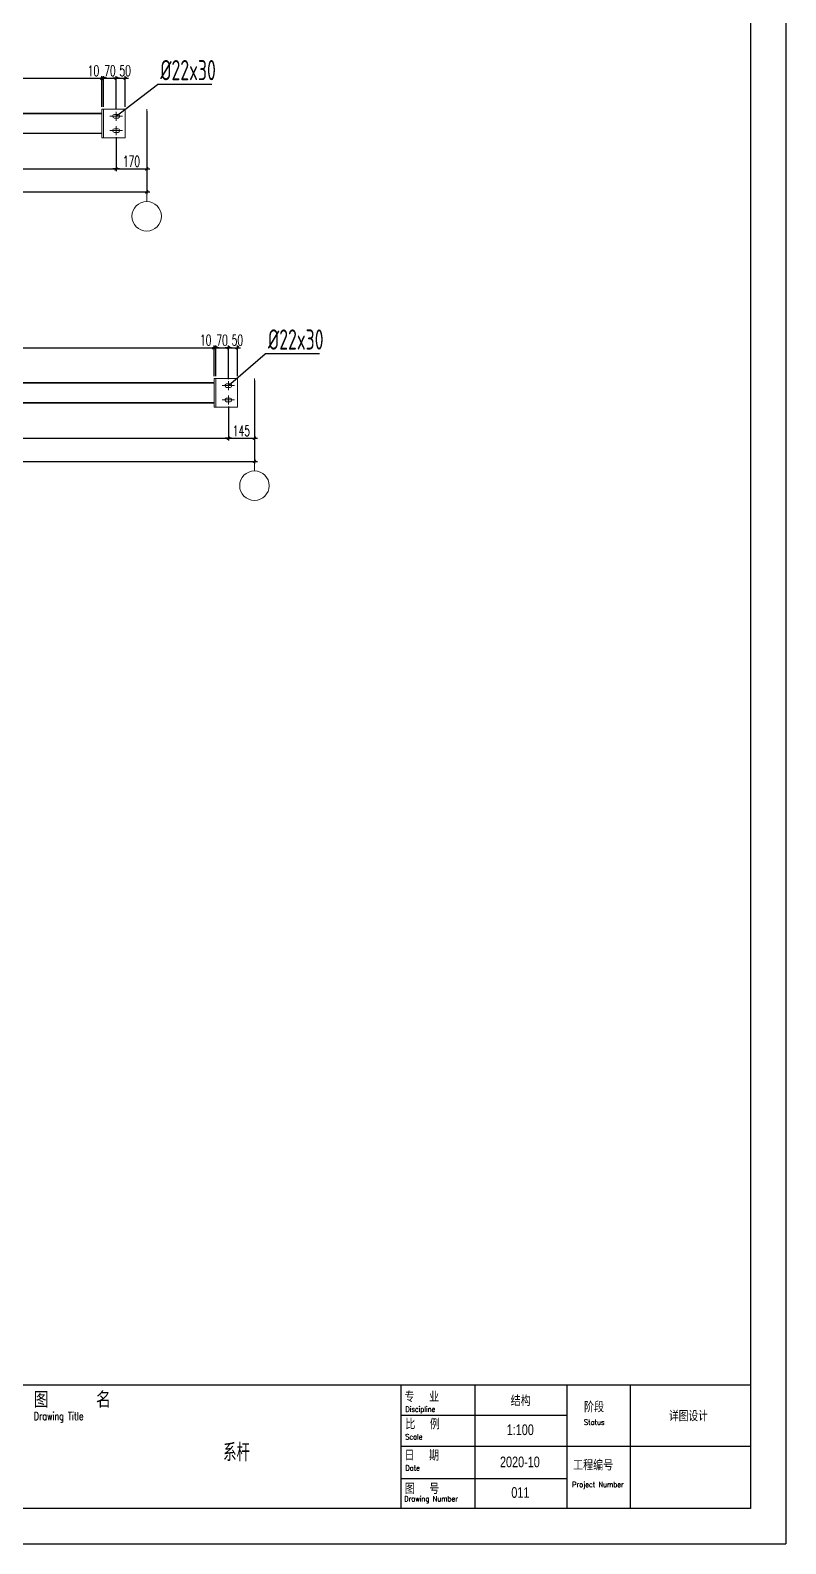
# Model space of a CAD drawing. Header units: inches. Extents: x 129725932 to 129894734, y 55771230 to 55809283.
# Drawn here: x 129793217 to 129797426, y 55771230 to 55779657 of the extents above; entities that cross this region are included whole.
import ezdxf
from ezdxf.enums import TextEntityAlignment as Align

# ---------------------------------------------------------------- set-up
doc = ezdxf.new("R2010")
doc.units = ezdxf.units.IN
doc.header["$MEASUREMENT"] = 0
doc.linetypes.add('CENTER', pattern=[50.8, 31.75, -6.35, 6.35, -6.35])
for name, color, linetype, lineweight in [('Bolt', 252, 'Continuous', 9), ('标注', 8, 'Continuous', 9), ('轴线层', 1, 'CENTER', 15), ('黄线', 2, 'Continuous', 13)]:
    doc.layers.add(name, color=color, linetype=linetype, lineweight=lineweight)
doc.layers.add('DIM', color=3, linetype='Continuous')
doc.layers.add('TK', color=140, linetype='Continuous')
doc.styles.add('ARIAL', font='swisscl.ttf', dxfattribs={"width": 0.7})
doc.styles.add('DIM_FONT', font='romans.shx', dxfattribs={"width": 0.618, "bigfont": '1hztxt.shx'})
doc.styles.add('hz', font='gbenor.shx', dxfattribs={"width": 0.75, "height": 100, "bigfont": 'gbcbig.shx'})
doc.styles.add('HZXY', font='romand.shx', dxfattribs={"bigfont": 'hzxy.shx'})
doc.styles.add('ROMANC', font='romanc.shx', dxfattribs={"width": 0.8, "bigfont": 'hztxt.shx'})
doc.dimstyles.new('WGH(1)', dxfattribs={"dimscale": 1.2, "dimtxt": 100, "dimasz": 0.5, "dimexe": 75, "dimexo": 75, "dimgap": 50, "dimtad": 1, "dimdec": 0, "dimzin": 0, "dimdsep": 46, "dimtxsty": 'DIM_FONT', "dimblk1": '_DIMX', "dimblk2": '_DIMX', "dimsah": 1, "dimcen": 0.09, "dimclrd": 3, "dimclre": 3, "dimclrt": 7, "dimadec": 0, "dimazin": 0, "dimtfac": 1, "dimtdec": 0, "dimtix": 1, "dimtmove": 2, "dimatfit": 3, "dimldrblk": '_DIMX', "dimfxl": 0, "dimtolj": 1, "dimtzin": 0, "dimarcsym": 0})

# ---------------------------------------------------------------- blocks, each defined once
blk = doc.blocks.new('11111')
at = {"layer": 'TK', "lineweight": -3}
for p, q in [((6345762.2, 2886357), (6345762.2, 2870306.6)), ((6345762.2, 2886357), (6345762.2, 2870306.6)), ((6345571.4, 2885879.9), (6345571.4, 2870497.5)), ((6334616.6, 2871165.4), (6345571.4, 2871165.4)), ((6343679.1, 2871165.4), (6343679.1, 2870497.5)), ((6344079.9, 2871165.4), (6344079.9, 2870497.5)), ((6344577.3, 2871165.4), (6344577.3, 2870497.5)), ((6344920.8, 2871165.4), (6344920.8, 2870497.5)), ((6344577.3, 2871000.8), (6343679.1, 2871000.8)), ((6345571.4, 2870832), (6343679.1, 2870832)), ((6344577.3, 2870658.2), (6343679.1, 2870658.2)), ((6345571.4, 2870497.5), (6334616.6, 2870497.5)), ((6334425.8, 2870306.6), (6345762.2, 2870306.6))]:
    blk.add_line(p, q, dxfattribs=at)
at = {"layer": 'TK', "lineweight": -3, "style": 'HZXY', "width": 1}
for s, height, p in [('图    名', 85.88, (6341693.4, 2871041.7)), ('专  业', 57.25, (6343699.6, 2871072.6)), ('阶段', 57.25, (6344670.7, 2871017.7)), ('比  例', 57.25, (6343703.9, 2870925.1)), ('日  期', 57.25, (6343699.6, 2870755.9)), ('工程编号', 57.25, (6344611.5, 2870702.9)), ('图  号', 57.25, (6343701.1, 2870575.8))]:
    blk.add_text(s, height=height, dxfattribs=at).set_placement(p)
at = {"layer": 'TK', "lineweight": -3, "style": 'ROMANC', "text_generation_flag": 6, "width": 0.75}
for s, height, p in [('Drawing Title', 41.987, (6341694.4, 2870975.5)), ('Discipline', 28.63, (6343704.4, 2871019.7)), ('Status', 28.63, (6344670.5, 2870949.3)), ('Scale', 28.63, (6343703.7, 2870870.4)), ('Date', 28.63, (6343704.4, 2870701.9)), ('Project Number', 28.627, (6344606.8, 2870612.3)), ('Drawing Number', 28.627, (6343698.4, 2870535.5))]:
    blk.add_text(s, height=height, rotation=180, dxfattribs=at).set_placement(p)
at = {"layer": 'TK', "lineweight": -3}
for tag, height, style, width, p in [('DISCIPLINE', 57.3, 'HZXY', 1, (6344328.6, 2871082.6)), ('PROJECT-NAME', 95.4, 'HZXY', 0.8, (6339242.7, 2871015.3)), ('ITEM-NAME', 95.4, 'HZXY', 0.8, (6341079.8, 2871018.9)), ('DRAWING-TITLE', 95.4, 'HZXY', 0.8, (6342797.5, 2870944.3)), ('STATUS', 57.3, 'HZXY', 0.8, (6345235.8, 2871000.4)), ('版本号', 57.3, 'HZXY', 1, (6337057.1, 2870903.9)), ('REWORK-DATE', 57.3, 'ARIAL', 1, (6337574.4, 2870911.2)), ('SCALE', 57.3, 'ARIAL', 1, (6344326.2, 2870923)), ('DRAWING-TITLE', 95.4, 'HZXY', 0.8, (6342791.4, 2870805.4)), ('版本号', 57.3, 'HZXY', 1, (6337057.1, 2870735.6)), ('REWORK-DATE', 57.3, 'ARIAL', 1, (6337574.4, 2870744.2)), ('DATE', 57.3, 'ARIAL', 1, (6344324.1, 2870749.1)), ('DRAWING-TITLE', 95.4, 'HZXY', 0.8, (6342792.9, 2870673)), ('PROJECT-NUMBER', 57.3, 'ARIAL', 0.9, (6345225.3, 2870672.6)), ('版本号', 57.3, 'HZXY', 1, (6337057.1, 2870574.3)), ('REWORK-DATE', 57.3, 'ARIAL', 1, (6337574.4, 2870577.2)), ('DRAWING-NUMBER', 57.3, 'ARIAL', 1, (6344326.7, 2870583.8))]:
    blk.add_attdef(tag, text='', height=height, dxfattribs=dict(at, style=style, width=width)).set_placement(p, align=Align.MIDDLE)
blk = doc.blocks.new('_DIMX')
blk.add_line((-150, 0), (150, 0))
at = {"const_width": 50}
blk.add_lwpolyline([(-70, -70), (70, 70)], dxfattribs=at)
blk = doc.blocks.new('*D870')
at = {"layer": 'Defpoints', "color": 0}
for p in [(129786611.2, 55777573.4), (129794321.2, 55777573.4), (129794321.2, 55777384.8)]:
    blk.add_point(p, dxfattribs=at)
at = {"layer": 'DIM', "color": 3, "lineweight": -2}
for p, q in [((129786611.2, 55777561.4), (129786611.2, 55777372.8)), ((129794321.2, 55777561.4), (129794321.2, 55777372.8)), ((129786611.3, 55777384.8), (129794321.1, 55777384.8))]:
    blk.add_line(p, q, dxfattribs=at)
at = {"layer": 'DIM', "color": 3, "lineweight": -2, "xscale": 0.1199999999999999, "yscale": 0.1199999999999999, "zscale": 0.1199999999999999, "rotation": 180}
blk.add_blockref('_DIMX', (129786611.2, 55777384.8), dxfattribs=at)
at = {"layer": 'DIM', "color": 3, "lineweight": -2, "xscale": 0.1199999999999999, "yscale": 0.1199999999999999, "zscale": 0.1199999999999999}
blk.add_blockref('_DIMX', (129794321.2, 55777384.8), dxfattribs=at)
at = {"layer": 'DIM', "color": 7, "insert": (129790466.2, 55777426.8), "char_height": 60, "attachment_point": 5, "style": 'DIM_FONT'}
blk.add_mtext('\\A1;7710', dxfattribs=at)
blk = doc.blocks.new('*D871')
at = {"layer": 'Defpoints', "color": 0}
for p in [(129794466.2, 55777718.1), (129794321.2, 55777573.4), (129794466.2, 55777384.8)]:
    blk.add_point(p, dxfattribs=at)
at = {"layer": 'DIM', "color": 3, "lineweight": -2}
for p, q in [((129794466.2, 55777706.1), (129794466.2, 55777372.8)), ((129794321.2, 55777561.4), (129794321.2, 55777372.8)), ((129794321.3, 55777384.8), (129794466.1, 55777384.8))]:
    blk.add_line(p, q, dxfattribs=at)
at = {"layer": 'DIM', "color": 3, "lineweight": -2, "xscale": 0.1199999999999999, "yscale": 0.1199999999999999, "zscale": 0.1199999999999999, "rotation": 180}
blk.add_blockref('_DIMX', (129794321.2, 55777384.8), dxfattribs=at)
at = {"layer": 'DIM', "color": 3, "lineweight": -2, "xscale": 0.1199999999999999, "yscale": 0.1199999999999999, "zscale": 0.1199999999999999}
blk.add_blockref('_DIMX', (129794466.2, 55777384.8), dxfattribs=at)
at = {"layer": 'DIM', "color": 7, "insert": (129794393.7, 55777426.8), "char_height": 60, "attachment_point": 5, "style": 'DIM_FONT'}
blk.add_mtext('\\A1;145', dxfattribs=at)
blk = doc.blocks.new('*D872')
at = {"layer": 'Defpoints', "color": 0}
for p in [(129786466.2, 55777718.1), (129794466.2, 55777718.1), (129794466.2, 55777256.5)]:
    blk.add_point(p, dxfattribs=at)
at = {"layer": 'DIM', "color": 3, "lineweight": -2}
for p, q in [((129786466.2, 55777706.1), (129786466.2, 55777244.5)), ((129794466.2, 55777706.1), (129794466.2, 55777244.5)), ((129786466.3, 55777256.5), (129794466.1, 55777256.5))]:
    blk.add_line(p, q, dxfattribs=at)
at = {"layer": 'DIM', "color": 3, "lineweight": -2, "xscale": 0.1199999999999999, "yscale": 0.1199999999999999, "zscale": 0.1199999999999999, "rotation": 180}
blk.add_blockref('_DIMX', (129786466.2, 55777256.5), dxfattribs=at)
at = {"layer": 'DIM', "color": 3, "lineweight": -2, "xscale": 0.1199999999999999, "yscale": 0.1199999999999999, "zscale": 0.1199999999999999}
blk.add_blockref('_DIMX', (129794466.2, 55777256.5), dxfattribs=at)
at = {"layer": 'DIM', "color": 7, "insert": (129790466.2, 55777298.5), "char_height": 60, "attachment_point": 5, "style": 'DIM_FONT'}
blk.add_mtext('\\A1;8000', dxfattribs=at)
blk = doc.blocks.new('*D876')
at = {"layer": 'Defpoints', "color": 0}
for p in [(129794241.2, 55777889.2), (129786691.2, 55777718.1), (129794241.2, 55777718.1)]:
    blk.add_point(p, dxfattribs=at)
at = {"layer": 'DIM', "color": 3, "lineweight": -2}
for p, q in [((129786691.2, 55777730.1), (129786691.2, 55777901.2)), ((129786691.3, 55777889.2), (129794241.1, 55777889.2)), ((129794241.2, 55777730.1), (129794241.2, 55777901.2))]:
    blk.add_line(p, q, dxfattribs=at)
at = {"layer": 'DIM', "color": 3, "lineweight": -2, "xscale": 0.1199999999999999, "yscale": 0.1199999999999999, "zscale": 0.1199999999999999, "rotation": 180}
blk.add_blockref('_DIMX', (129786691.2, 55777889.2), dxfattribs=at)
at = {"layer": 'DIM', "color": 3, "lineweight": -2, "xscale": 0.1199999999999999, "yscale": 0.1199999999999999, "zscale": 0.1199999999999999}
blk.add_blockref('_DIMX', (129794241.2, 55777889.2), dxfattribs=at)
at = {"layer": 'DIM', "color": 7, "insert": (129790466.2, 55777931.2), "char_height": 60, "attachment_point": 5, "style": 'DIM_FONT'}
blk.add_mtext('\\A1;7550', dxfattribs=at)
blk = doc.blocks.new('*D877')
at = {"layer": 'Defpoints', "color": 0}
for p in [(129794251.2, 55777889.2), (129794241.2, 55777718.1), (129794251.2, 55777718.1)]:
    blk.add_point(p, dxfattribs=at)
at = {"layer": 'DIM', "color": 3, "lineweight": -2}
for p, q in [((129794241.1, 55777889.2), (129794241, 55777889.2)), ((129794241.2, 55777730.1), (129794241.2, 55777901.2)), ((129794241.2, 55777889.2), (129794251.2, 55777889.2)), ((129794251.2, 55777730.1), (129794251.2, 55777901.2)), ((129794251.3, 55777889.2), (129794251.4, 55777889.2))]:
    blk.add_line(p, q, dxfattribs=at)
at = {"layer": 'DIM', "color": 3, "lineweight": -2, "xscale": 0.1199999999999999, "yscale": 0.1199999999999999, "zscale": 0.1199999999999999}
blk.add_blockref('_DIMX', (129794241.2, 55777889.2), dxfattribs=at)
at = {"layer": 'DIM', "color": 3, "lineweight": -2, "xscale": 0.1199999999999999, "yscale": 0.1199999999999999, "zscale": 0.1199999999999999, "rotation": 180}
blk.add_blockref('_DIMX', (129794251.2, 55777889.2), dxfattribs=at)
at = {"layer": 'DIM', "color": 7, "insert": (129794194.6, 55777931.2), "char_height": 60, "attachment_point": 5, "style": 'DIM_FONT'}
blk.add_mtext('\\A1;10', dxfattribs=at)
blk = doc.blocks.new('*D878')
at = {"layer": 'Defpoints', "color": 0}
for p in [(129794321.2, 55777889.2), (129794251.2, 55777718.1), (129794321.2, 55777702.8)]:
    blk.add_point(p, dxfattribs=at)
at = {"layer": 'DIM', "color": 3, "lineweight": -2}
for p, q in [((129794251.1, 55777889.2), (129794251, 55777889.2)), ((129794251.2, 55777730.1), (129794251.2, 55777901.2)), ((129794251.2, 55777889.2), (129794321.2, 55777889.2)), ((129794321.2, 55777714.8), (129794321.2, 55777901.2)), ((129794321.3, 55777889.2), (129794321.4, 55777889.2))]:
    blk.add_line(p, q, dxfattribs=at)
at = {"layer": 'DIM', "color": 3, "lineweight": -2, "xscale": 0.1199999999999999, "yscale": 0.1199999999999999, "zscale": 0.1199999999999999}
blk.add_blockref('_DIMX', (129794251.2, 55777889.2), dxfattribs=at)
at = {"layer": 'DIM', "color": 3, "lineweight": -2, "xscale": 0.1199999999999999, "yscale": 0.1199999999999999, "zscale": 0.1199999999999999, "rotation": 180}
blk.add_blockref('_DIMX', (129794321.2, 55777889.2), dxfattribs=at)
at = {"layer": 'DIM', "color": 7, "insert": (129794286.2, 55777931.2), "char_height": 60, "attachment_point": 5, "style": 'DIM_FONT'}
blk.add_mtext('\\A1;70', dxfattribs=at)
blk = doc.blocks.new('*D879')
at = {"layer": 'Defpoints', "color": 0}
for p in [(129794371.2, 55777889.2), (129794321.2, 55777702.8), (129794371.2, 55777718.1)]:
    blk.add_point(p, dxfattribs=at)
at = {"layer": 'DIM', "color": 3, "lineweight": -2}
for p, q in [((129794321.2, 55777714.8), (129794321.2, 55777901.2)), ((129794321.3, 55777889.2), (129794371.1, 55777889.2)), ((129794371.2, 55777730.1), (129794371.2, 55777901.2))]:
    blk.add_line(p, q, dxfattribs=at)
at = {"layer": 'DIM', "color": 3, "lineweight": -2, "xscale": 0.1199999999999999, "yscale": 0.1199999999999999, "zscale": 0.1199999999999999, "rotation": 180}
blk.add_blockref('_DIMX', (129794321.2, 55777889.2), dxfattribs=at)
at = {"layer": 'DIM', "color": 3, "lineweight": -2, "xscale": 0.1199999999999999, "yscale": 0.1199999999999999, "zscale": 0.1199999999999999}
blk.add_blockref('_DIMX', (129794371.2, 55777889.2), dxfattribs=at)
at = {"layer": 'DIM', "color": 7, "insert": (129794371.1, 55777931.2), "char_height": 60, "attachment_point": 5, "style": 'DIM_FONT'}
blk.add_mtext('\\A1;50', dxfattribs=at)
blk = doc.blocks.new('*D961')
at = {"layer": 'Defpoints', "color": 0}
for p in [(129786636.2, 55779073.4), (129793696.2, 55779073.4), (129793696.2, 55778884.8)]:
    blk.add_point(p, dxfattribs=at)
at = {"layer": 'DIM', "color": 3, "lineweight": -2}
for p, q in [((129786636.2, 55779061.4), (129786636.2, 55778872.8)), ((129793696.2, 55779061.4), (129793696.2, 55778872.8)), ((129786636.3, 55778884.8), (129793696.1, 55778884.8))]:
    blk.add_line(p, q, dxfattribs=at)
at = {"layer": 'DIM', "color": 3, "lineweight": -2, "xscale": 0.1199999999999999, "yscale": 0.1199999999999999, "zscale": 0.1199999999999999, "rotation": 180}
blk.add_blockref('_DIMX', (129786636.2, 55778884.8), dxfattribs=at)
at = {"layer": 'DIM', "color": 3, "lineweight": -2, "xscale": 0.1199999999999999, "yscale": 0.1199999999999999, "zscale": 0.1199999999999999}
blk.add_blockref('_DIMX', (129793696.2, 55778884.8), dxfattribs=at)
at = {"layer": 'DIM', "color": 7, "insert": (129790166.2, 55778926.8), "char_height": 60, "attachment_point": 5, "style": 'DIM_FONT'}
blk.add_mtext('\\A1;7060', dxfattribs=at)
blk = doc.blocks.new('*D962')
at = {"layer": 'Defpoints', "color": 0}
for p in [(129793866.2, 55779218.1), (129793696.2, 55779073.4), (129793866.2, 55778884.8)]:
    blk.add_point(p, dxfattribs=at)
at = {"layer": 'DIM', "color": 3, "lineweight": -2}
for p, q in [((129793866.2, 55779206.1), (129793866.2, 55778872.8)), ((129793696.2, 55779061.4), (129793696.2, 55778872.8)), ((129793696.3, 55778884.8), (129793866.1, 55778884.8))]:
    blk.add_line(p, q, dxfattribs=at)
at = {"layer": 'DIM', "color": 3, "lineweight": -2, "xscale": 0.1199999999999999, "yscale": 0.1199999999999999, "zscale": 0.1199999999999999, "rotation": 180}
blk.add_blockref('_DIMX', (129793696.2, 55778884.8), dxfattribs=at)
at = {"layer": 'DIM', "color": 3, "lineweight": -2, "xscale": 0.1199999999999999, "yscale": 0.1199999999999999, "zscale": 0.1199999999999999}
blk.add_blockref('_DIMX', (129793866.2, 55778884.8), dxfattribs=at)
at = {"layer": 'DIM', "color": 7, "insert": (129793781.2, 55778926.8), "char_height": 60, "attachment_point": 5, "style": 'DIM_FONT'}
blk.add_mtext('\\A1;170', dxfattribs=at)
blk = doc.blocks.new('*D963')
at = {"layer": 'Defpoints', "color": 0}
for p in [(129786466.2, 55779218.1), (129793866.2, 55779218.1), (129793866.2, 55778756.5)]:
    blk.add_point(p, dxfattribs=at)
at = {"layer": 'DIM', "color": 3, "lineweight": -2}
for p, q in [((129786466.2, 55779206.1), (129786466.2, 55778744.5)), ((129793866.2, 55779206.1), (129793866.2, 55778744.5)), ((129786466.3, 55778756.5), (129793866.1, 55778756.5))]:
    blk.add_line(p, q, dxfattribs=at)
at = {"layer": 'DIM', "color": 3, "lineweight": -2, "xscale": 0.1199999999999999, "yscale": 0.1199999999999999, "zscale": 0.1199999999999999, "rotation": 180}
blk.add_blockref('_DIMX', (129786466.2, 55778756.5), dxfattribs=at)
at = {"layer": 'DIM', "color": 3, "lineweight": -2, "xscale": 0.1199999999999999, "yscale": 0.1199999999999999, "zscale": 0.1199999999999999}
blk.add_blockref('_DIMX', (129793866.2, 55778756.5), dxfattribs=at)
at = {"layer": 'DIM', "color": 7, "insert": (129790166.2, 55778798.5), "char_height": 60, "attachment_point": 5, "style": 'DIM_FONT'}
blk.add_mtext('\\A1;7400', dxfattribs=at)
blk = doc.blocks.new('*D967')
at = {"layer": 'Defpoints', "color": 0}
for p in [(129793616.2, 55779389.2), (129786716.2, 55779218.1), (129793616.2, 55779218.1)]:
    blk.add_point(p, dxfattribs=at)
at = {"layer": 'DIM', "color": 3, "lineweight": -2}
for p, q in [((129786716.2, 55779230.1), (129786716.2, 55779401.2)), ((129786716.3, 55779389.2), (129793616.1, 55779389.2)), ((129793616.2, 55779230.1), (129793616.2, 55779401.2))]:
    blk.add_line(p, q, dxfattribs=at)
at = {"layer": 'DIM', "color": 3, "lineweight": -2, "xscale": 0.1199999999999999, "yscale": 0.1199999999999999, "zscale": 0.1199999999999999, "rotation": 180}
blk.add_blockref('_DIMX', (129786716.2, 55779389.2), dxfattribs=at)
at = {"layer": 'DIM', "color": 3, "lineweight": -2, "xscale": 0.1199999999999999, "yscale": 0.1199999999999999, "zscale": 0.1199999999999999}
blk.add_blockref('_DIMX', (129793616.2, 55779389.2), dxfattribs=at)
at = {"layer": 'DIM', "color": 7, "insert": (129790166.2, 55779431.2), "char_height": 60, "attachment_point": 5, "style": 'DIM_FONT'}
blk.add_mtext('\\A1;6900', dxfattribs=at)
blk = doc.blocks.new('*D968')
at = {"layer": 'Defpoints', "color": 0}
for p in [(129793626.2, 55779389.2), (129793616.2, 55779218.1), (129793626.2, 55779218.1)]:
    blk.add_point(p, dxfattribs=at)
at = {"layer": 'DIM', "color": 3, "lineweight": -2}
for p, q in [((129793616.1, 55779389.2), (129793616, 55779389.2)), ((129793616.2, 55779230.1), (129793616.2, 55779401.2)), ((129793616.2, 55779389.2), (129793626.2, 55779389.2)), ((129793626.2, 55779230.1), (129793626.2, 55779401.2)), ((129793626.3, 55779389.2), (129793626.4, 55779389.2))]:
    blk.add_line(p, q, dxfattribs=at)
at = {"layer": 'DIM', "color": 3, "lineweight": -2, "xscale": 0.1199999999999999, "yscale": 0.1199999999999999, "zscale": 0.1199999999999999}
blk.add_blockref('_DIMX', (129793616.2, 55779389.2), dxfattribs=at)
at = {"layer": 'DIM', "color": 3, "lineweight": -2, "xscale": 0.1199999999999999, "yscale": 0.1199999999999999, "zscale": 0.1199999999999999, "rotation": 180}
blk.add_blockref('_DIMX', (129793626.2, 55779389.2), dxfattribs=at)
at = {"layer": 'DIM', "color": 7, "insert": (129793569.6, 55779431.2), "char_height": 60, "attachment_point": 5, "style": 'DIM_FONT'}
blk.add_mtext('\\A1;10', dxfattribs=at)
blk = doc.blocks.new('*D969')
at = {"layer": 'Defpoints', "color": 0}
for p in [(129793696.2, 55779389.2), (129793626.2, 55779218.1), (129793696.2, 55779202.8)]:
    blk.add_point(p, dxfattribs=at)
at = {"layer": 'DIM', "color": 3, "lineweight": -2}
for p, q in [((129793626.1, 55779389.2), (129793626, 55779389.2)), ((129793626.2, 55779230.1), (129793626.2, 55779401.2)), ((129793626.2, 55779389.2), (129793696.2, 55779389.2)), ((129793696.2, 55779214.8), (129793696.2, 55779401.2)), ((129793696.3, 55779389.2), (129793696.4, 55779389.2))]:
    blk.add_line(p, q, dxfattribs=at)
at = {"layer": 'DIM', "color": 3, "lineweight": -2, "xscale": 0.1199999999999999, "yscale": 0.1199999999999999, "zscale": 0.1199999999999999}
blk.add_blockref('_DIMX', (129793626.2, 55779389.2), dxfattribs=at)
at = {"layer": 'DIM', "color": 3, "lineweight": -2, "xscale": 0.1199999999999999, "yscale": 0.1199999999999999, "zscale": 0.1199999999999999, "rotation": 180}
blk.add_blockref('_DIMX', (129793696.2, 55779389.2), dxfattribs=at)
at = {"layer": 'DIM', "color": 7, "insert": (129793661.2, 55779431.2), "char_height": 60, "attachment_point": 5, "style": 'DIM_FONT'}
blk.add_mtext('\\A1;70', dxfattribs=at)
blk = doc.blocks.new('*D970')
at = {"layer": 'Defpoints', "color": 0}
for p in [(129793746.2, 55779389.2), (129793696.2, 55779202.8), (129793746.2, 55779218.1)]:
    blk.add_point(p, dxfattribs=at)
at = {"layer": 'DIM', "color": 3, "lineweight": -2}
for p, q in [((129793696.2, 55779214.8), (129793696.2, 55779401.2)), ((129793696.3, 55779389.2), (129793746.1, 55779389.2)), ((129793746.2, 55779230.1), (129793746.2, 55779401.2))]:
    blk.add_line(p, q, dxfattribs=at)
at = {"layer": 'DIM', "color": 3, "lineweight": -2, "xscale": 0.1199999999999999, "yscale": 0.1199999999999999, "zscale": 0.1199999999999999, "rotation": 180}
blk.add_blockref('_DIMX', (129793696.2, 55779389.2), dxfattribs=at)
at = {"layer": 'DIM', "color": 3, "lineweight": -2, "xscale": 0.1199999999999999, "yscale": 0.1199999999999999, "zscale": 0.1199999999999999}
blk.add_blockref('_DIMX', (129793746.2, 55779389.2), dxfattribs=at)
at = {"layer": 'DIM', "color": 7, "insert": (129793746.1, 55779431.2), "char_height": 60, "attachment_point": 5, "style": 'DIM_FONT'}
blk.add_mtext('\\A1;50', dxfattribs=at)

msp = doc.modelspace()

# ---------------------------------------------------------------- linework, layer by layer
for p, q in [((129793696.2, 55779178.1), (129793926.3, 55779355.6)), ((129794229.3, 55779355.6), (129793926.3, 55779355.6)), ((129794321.2, 55777678.1), (129794526.3, 55777855.6)), ((129794829.3, 55777855.6), (129794526.3, 55777855.6))]:
    msp.add_line(p, q)
at = {"layer": 'Bolt'}
for p, q in [((129793686.2, 55779188.1), (129793706.2, 55779188.1)), ((129793696.2, 55779153.4), (129793696.2, 55779202.8)), ((129793661.5, 55779178.1), (129793730.9, 55779178.1)), ((129793686.2, 55779168.1), (129793706.2, 55779168.1)), ((129793686.2, 55779108.1), (129793706.2, 55779108.1)), ((129793696.2, 55779073.4), (129793696.2, 55779122.8)), ((129793661.5, 55779098.1), (129793730.9, 55779098.1)), ((129793686.2, 55779088.1), (129793706.2, 55779088.1)), ((129794286.5, 55777678.1), (129794355.9, 55777678.1)), ((129794311.2, 55777688.1), (129794331.2, 55777688.1)), ((129794311.2, 55777668.1), (129794331.2, 55777668.1)), ((129794321.2, 55777653.4), (129794321.2, 55777702.8)), ((129794286.5, 55777598.1), (129794355.9, 55777598.1)), ((129794311.2, 55777608.1), (129794331.2, 55777608.1)), ((129794311.2, 55777588.1), (129794331.2, 55777588.1)), ((129794321.2, 55777573.4), (129794321.2, 55777622.8))]:
    msp.add_line(p, q, dxfattribs=at)
for centre, start, end in [((129793686.2, 55779178.1), 90, 270), ((129793706.2, 55779178.1), 270, 90), ((129793686.2, 55779098.1), 90, 270), ((129793706.2, 55779098.1), 270, 90), ((129794311.2, 55777678.1), 90, 270), ((129794331.2, 55777678.1), 270, 90), ((129794311.2, 55777598.1), 90, 270), ((129794331.2, 55777598.1), 270, 90)]:
    msp.add_arc(centre, 10, start, end, dxfattribs=at)
at = {"layer": '标注'}
for p, q in [((129793866.2, 55779218.1), (129793866.2, 55778703.1)), ((129794466.2, 55777718.1), (129794466.2, 55777203.1))]:
    msp.add_line(p, q, dxfattribs=at)
for centre in [(129793866.2, 55778620.9), (129794466.2, 55777120.9)]:
    msp.add_circle(centre, 82.2, dxfattribs=at)
at = {"layer": '黄线'}
for p, q in [((129786716.2, 55779195.1), (129793616.2, 55779195.1)), ((129786716.2, 55779192.1), (129793616.2, 55779192.1)), ((129786716.2, 55779084.1), (129793616.2, 55779084.1)), ((129786716.2, 55779081.1), (129793616.2, 55779081.1)), ((129786691.2, 55777695.1), (129794241.2, 55777695.1)), ((129786691.2, 55777692.1), (129794241.2, 55777692.1)), ((129786691.2, 55777584.1), (129794241.2, 55777584.1)), ((129786691.2, 55777581.1), (129794241.2, 55777581.1))]:
    msp.add_line(p, q, dxfattribs=at)
for points in [[(129793626.2, 55779218.1), (129793616.2, 55779218.1), (129793616.2, 55779058.1), (129793626.2, 55779058.1)], [(129793746.2, 55779218.1), (129793626.2, 55779218.1), (129793626.2, 55779058.1), (129793746.2, 55779058.1)], [(129794251.2, 55777718.1), (129794241.2, 55777718.1), (129794241.2, 55777558.1), (129794251.2, 55777558.1)], [(129794371.2, 55777718.1), (129794251.2, 55777718.1), (129794251.2, 55777558.1), (129794371.2, 55777558.1)]]:
    msp.add_lwpolyline(points, close=True, dxfattribs=at)

# ---------------------------------------------------------------- block references
ref = msp.add_blockref('11111', (123262367.8, 52815300.9), dxfattribs=dict(xscale=1.029830321669579, yscale=1.029830329120159, zscale=1.029830305831691))
ref.add_attrib('SCALE', '1:100', dxfattribs={"layer": 'TK', "lineweight": -3, "height": 58.96, "style": 'ARIAL', "width": 1}).set_placement((129795947.1, 55771864.4), align=Align.MIDDLE)
ref.add_attrib('DATE', '2020-10', dxfattribs={"layer": 'TK', "lineweight": -3, "height": 58.96, "style": 'ARIAL', "width": 1}).set_placement((129795945, 55771685.3), align=Align.MIDDLE)
ref.add_attrib('DRAWING-NUMBER', '011', dxfattribs={"layer": 'TK', "lineweight": -3, "height": 58.96, "style": 'ARIAL', "width": 1}).set_placement((129795947.7, 55771515.1), align=Align.MIDDLE)
ref.add_attrib('STATUS', '详图设计', dxfattribs={"layer": 'TK', "lineweight": -3, "height": 58.96, "style": 'HZXY', "width": 0.8}).set_placement((129796883.8, 55771944.2), align=Align.MIDDLE)
ref.add_attrib('DRAWING-TITLE', '系杆', dxfattribs={"layer": 'TK', "lineweight": -3, "height": 98.27, "style": 'HZXY', "width": 0.8}).set_placement((129794366.5, 55771743.3), align=Align.MIDDLE)
ref.add_attrib('DISCIPLINE', '结构', dxfattribs={"layer": 'TK', "lineweight": -3, "height": 58.96, "style": 'HZXY', "width": 1}).set_placement((129795949.6, 55772028.7), align=Align.MIDDLE)

# ---------------------------------------------------------------- texts
at = {"layer": '轴线层', "color": 4, "linetype": 'ByBlock', "char_height": 112.5, "width": 1506.743, "attachment_point": 1, "style": 'hz'}
for insert in [(129793942.1, 55779491.1), (129794542.1, 55777991.1)]:
    msp.add_mtext('%%C22x30', dxfattribs=dict(at, insert=insert))

# ---------------------------------------------------------------- dimensions: what is measured, and where the dimension line sits
at = {"layer": 'DIM'}
for base, p1, p2, picture, middle in [((129793616.2, 55779389.2), (129786716.2, 55779218.1), (129793616.2, 55779218.1), '*D967', (129790166.2, 55779431.2)), ((129793696.2, 55779389.2), (129793626.2, 55779218.1), (129793696.2, 55779202.8), '*D969', (129793661.2, 55779431.2)), ((129793866.2, 55778756.5), (129786466.2, 55779218.1), (129793866.2, 55779218.1), '*D963', (129790166.2, 55778798.5)), ((129793866.2, 55778884.8), (129793696.2, 55779073.4), (129793866.2, 55779218.1), '*D962', (129793781.2, 55778926.8)), ((129793696.2, 55778884.8), (129786636.2, 55779073.4), (129793696.2, 55779073.4), '*D961', (129790166.2, 55778926.8)), ((129794241.2, 55777889.2), (129786691.2, 55777718.1), (129794241.2, 55777718.1), '*D876', (129790466.2, 55777931.2)), ((129794321.2, 55777889.2), (129794251.2, 55777718.1), (129794321.2, 55777702.8), '*D878', (129794286.2, 55777931.2)), ((129794466.2, 55777256.5), (129786466.2, 55777718.1), (129794466.2, 55777718.1), '*D872', (129790466.2, 55777298.5)), ((129794466.2, 55777384.8), (129794321.2, 55777573.4), (129794466.2, 55777718.1), '*D871', (129794393.7, 55777426.8)), ((129794321.2, 55777384.8), (129786611.2, 55777573.4), (129794321.2, 55777573.4), '*D870', (129790466.2, 55777426.8))]:
    dim = msp.add_linear_dim(base=base, p1=p1, p2=p2, dimstyle='WGH(1)', override={"dimtxt": 50, "dimasz": 0.1, "dimexe": 10, "dimexo": 10, "dimgap": 10, "dimfxl": 250}, dxfattribs=at)
    dim.commit()
    dim.dimension.update_dxf_attribs({"geometry": picture, "text_midpoint": middle})
for base, p1, p2, picture, middle in [((129793626.2, 55779389.2), (129793616.2, 55779218.1), (129793626.2, 55779218.1), '*D968', (129793569.6, 55779431.2)), ((129793746.2, 55779389.2), (129793696.2, 55779202.8), (129793746.2, 55779218.1), '*D970', (129793746.1, 55779431.2)), ((129794251.2, 55777889.2), (129794241.2, 55777718.1), (129794251.2, 55777718.1), '*D877', (129794194.6, 55777931.2)), ((129794371.2, 55777889.2), (129794321.2, 55777702.8), (129794371.2, 55777718.1), '*D879', (129794371.1, 55777931.2))]:
    dim = msp.add_linear_dim(base=base, p1=p1, p2=p2, dimstyle='WGH(1)', override={"dimtxt": 50, "dimasz": 0.1, "dimexe": 10, "dimexo": 10, "dimgap": 10, "dimfxl": 250}, dxfattribs=at)
    dim.commit()
    dim.dimension.update_dxf_attribs({"geometry": picture, "text_midpoint": middle, "dimtype": 128})

doc.saveas('drawing.dxf')
